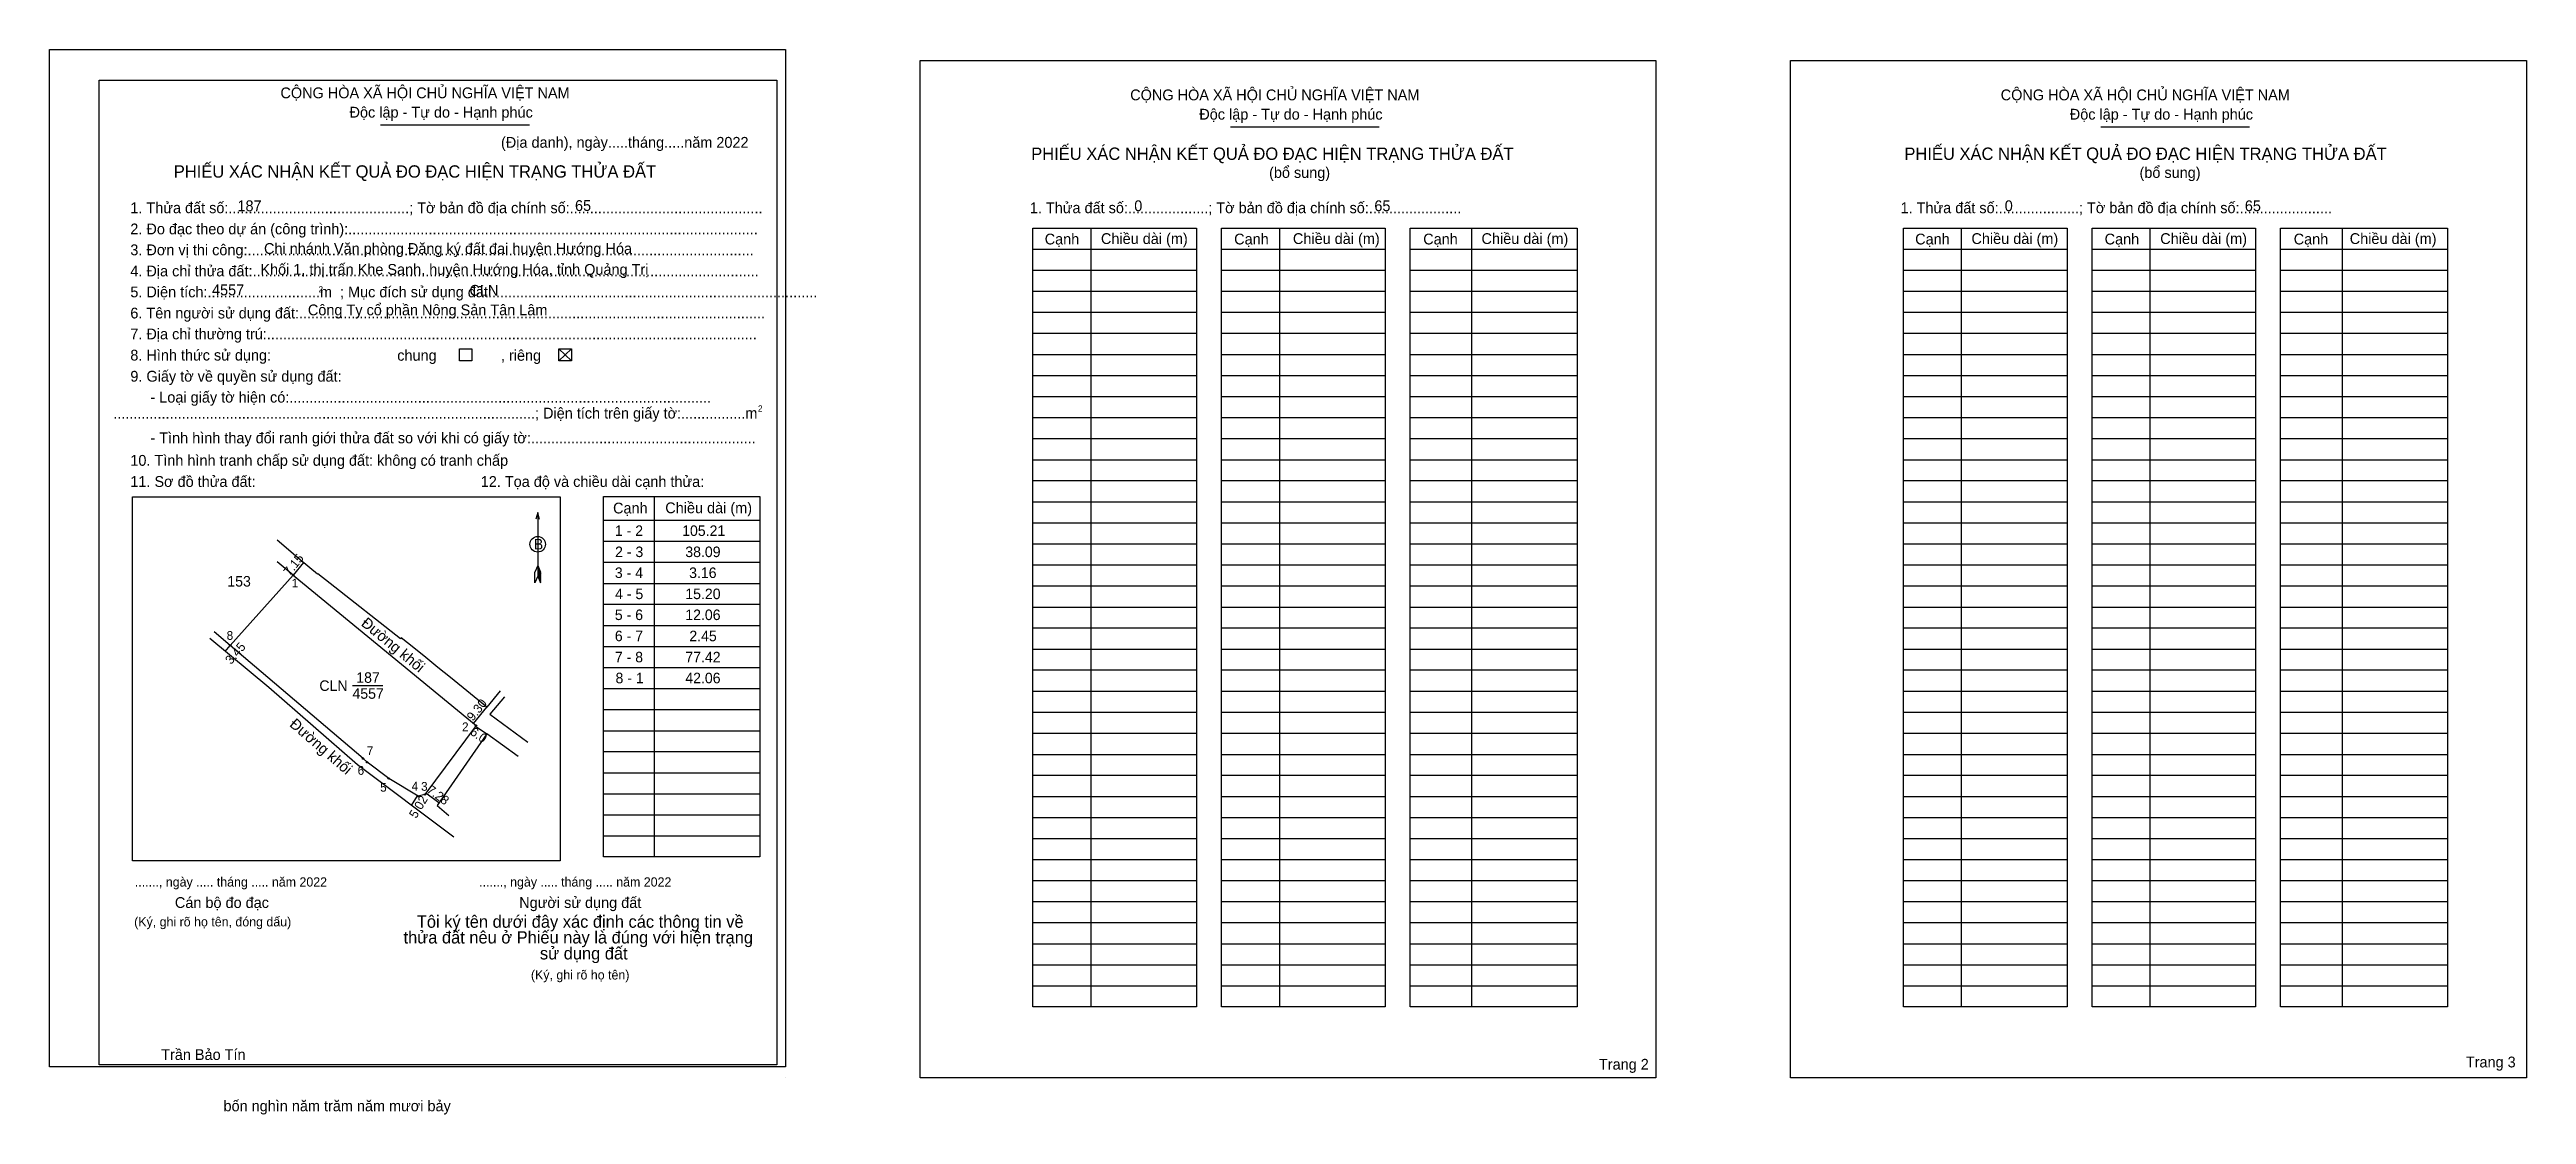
# Model space of a CAD drawing. Extents: x 551554 to 552654, y 1840063 to 1840537.
import ezdxf

# ---------------------------------------------------------------- set-up
doc = ezdxf.new("R2010")
doc.units = 0
for name, color, linetype in [('Level 1', 7, 'Continuous'), ('Level 10', 7, 'Continuous'), ('Level 11', 7, 'Continuous'), ('Level 13', 7, 'Continuous'), ('Level 2', 7, 'Continuous'), ('Level 27', 7, 'Continuous'), ('Level 3', 7, 'Continuous'), ('Level 36', 7, 'Continuous'), ('Level 48', 7, 'Continuous'), ('Level 5', 7, 'Continuous'), ('Level 50', 7, 'Continuous'), ('Level 52', 7, 'Continuous'), ('Level 6', 7, 'Continuous'), ('Level 9', 7, 'Continuous')]:
    doc.layers.add(name, color=color, linetype=linetype)

msp = doc.modelspace()

# ---------------------------------------------------------------- linework, layer by layer
at = {"layer": 'Level 1'}
for p, q in [((551553.6, 1840531.7), (551553.6, 1840531.7)), ((551940.4, 1840531.7), (551940.4, 1840531.7)), ((551700.6, 1840503.1), (551766.8, 1840503.1)), ((552078.3, 1840502.2), (552144.4, 1840502.2)), ((552465.1, 1840502.2), (552531.2, 1840502.2)), ((552016.3, 1840457.2), (552016.3, 1840110.9)), ((552100.1, 1840457.2), (552100.1, 1840110.9)), ((552185.5, 1840457.2), (552185.5, 1840110.9)), ((552403.1, 1840457.2), (552403.1, 1840110.9)), ((552486.9, 1840457.2), (552486.9, 1840110.9)), ((552572.3, 1840457.2), (552572.3, 1840110.9)), ((551990.6, 1840447.8), (552063.3, 1840447.8)), ((552074.4, 1840447.8), (552147.1, 1840447.8)), ((552158.2, 1840447.8), (552232.4, 1840447.8)), ((552377.4, 1840447.8), (552450.1, 1840447.8)), ((552461.2, 1840447.8), (552533.9, 1840447.8)), ((552545, 1840447.8), (552619.2, 1840447.8)), ((551990.6, 1840438.5), (552063.3, 1840438.5)), ((552074.4, 1840438.5), (552147.1, 1840438.5)), ((552158.2, 1840438.5), (552232.4, 1840438.5)), ((552377.4, 1840438.5), (552450.1, 1840438.5)), ((552461.2, 1840438.5), (552533.9, 1840438.5)), ((552545, 1840438.5), (552619.2, 1840438.5)), ((551990.6, 1840429.1), (552063.3, 1840429.1)), ((551990.6, 1840419.8), (552063.3, 1840419.8)), ((552074.4, 1840429.1), (552147.1, 1840429.1)), ((552074.4, 1840419.8), (552147.1, 1840419.8)), ((552158.2, 1840429.1), (552232.4, 1840429.1)), ((552158.2, 1840419.8), (552232.4, 1840419.8)), ((552377.4, 1840429.1), (552450.1, 1840429.1)), ((552377.4, 1840419.8), (552450.1, 1840419.8)), ((552461.2, 1840429.1), (552533.9, 1840429.1)), ((552461.2, 1840419.8), (552533.9, 1840419.8)), ((552545, 1840429.1), (552619.2, 1840429.1)), ((552545, 1840419.8), (552619.2, 1840419.8)), ((551990.6, 1840410.4), (552063.3, 1840410.4)), ((552074.4, 1840410.4), (552147.1, 1840410.4)), ((552158.2, 1840410.4), (552232.4, 1840410.4)), ((552377.4, 1840410.4), (552450.1, 1840410.4)), ((552461.2, 1840410.4), (552533.9, 1840410.4)), ((552545, 1840410.4), (552619.2, 1840410.4)), ((551779.9, 1840403.5), (551785.5, 1840398.2)), ((551779.9, 1840398.2), (551785.5, 1840403.5)), ((551990.6, 1840401), (552063.3, 1840401)), ((552074.4, 1840401), (552147.1, 1840401)), ((552158.2, 1840401), (552232.4, 1840401)), ((552377.4, 1840401), (552450.1, 1840401)), ((552461.2, 1840401), (552533.9, 1840401)), ((552545, 1840401), (552619.2, 1840401)), ((551990.6, 1840391.7), (552063.3, 1840391.7)), ((552074.4, 1840391.7), (552147.1, 1840391.7)), ((552158.2, 1840391.7), (552232.4, 1840391.7)), ((552377.4, 1840391.7), (552450.1, 1840391.7)), ((552461.2, 1840391.7), (552533.9, 1840391.7)), ((552545, 1840391.7), (552619.2, 1840391.7)), ((551990.6, 1840382.3), (552063.3, 1840382.3)), ((552074.4, 1840382.3), (552147.1, 1840382.3)), ((552158.2, 1840382.3), (552232.4, 1840382.3)), ((552377.4, 1840382.3), (552450.1, 1840382.3)), ((552461.2, 1840382.3), (552533.9, 1840382.3)), ((552545, 1840382.3), (552619.2, 1840382.3)), ((551990.6, 1840373), (552063.3, 1840373)), ((551990.6, 1840363.6), (552063.3, 1840363.6)), ((552074.4, 1840373), (552147.1, 1840373)), ((552074.4, 1840363.6), (552147.1, 1840363.6)), ((552158.2, 1840373), (552232.4, 1840373)), ((552158.2, 1840363.6), (552232.4, 1840363.6)), ((552377.4, 1840373), (552450.1, 1840373)), ((552377.4, 1840363.6), (552450.1, 1840363.6)), ((552461.2, 1840373), (552533.9, 1840373)), ((552461.2, 1840363.6), (552533.9, 1840363.6)), ((552545, 1840373), (552619.2, 1840373)), ((552545, 1840363.6), (552619.2, 1840363.6)), ((551990.6, 1840354.2), (552063.3, 1840354.2)), ((552074.4, 1840354.2), (552147.1, 1840354.2)), ((552158.2, 1840354.2), (552232.4, 1840354.2)), ((552377.4, 1840354.2), (552450.1, 1840354.2)), ((552461.2, 1840354.2), (552533.9, 1840354.2)), ((552545, 1840354.2), (552619.2, 1840354.2)), ((551990.6, 1840344.9), (552063.3, 1840344.9)), ((552074.4, 1840344.9), (552147.1, 1840344.9)), ((552158.2, 1840344.9), (552232.4, 1840344.9)), ((552377.4, 1840344.9), (552450.1, 1840344.9)), ((552461.2, 1840344.9), (552533.9, 1840344.9)), ((552545, 1840344.9), (552619.2, 1840344.9)), ((551590.4, 1840337.7), (551590.4, 1840337.7)), ((551770.5, 1840330.7), (551770.5, 1840302.4)), ((551822.2, 1840337.8), (551822.2, 1840177.6)), ((551990.6, 1840335.5), (552063.3, 1840335.5)), ((552074.4, 1840335.5), (552147.1, 1840335.5)), ((552158.2, 1840335.5), (552232.4, 1840335.5)), ((552377.4, 1840335.5), (552450.1, 1840335.5)), ((552461.2, 1840335.5), (552533.9, 1840335.5)), ((552545, 1840335.5), (552619.2, 1840335.5)), ((551799.8, 1840327.3), (551869.2, 1840327.3)), ((551990.6, 1840326.2), (552063.3, 1840326.2)), ((552074.4, 1840326.2), (552147.1, 1840326.2)), ((552158.2, 1840326.2), (552232.4, 1840326.2)), ((552377.4, 1840326.2), (552450.1, 1840326.2)), ((552461.2, 1840326.2), (552533.9, 1840326.2)), ((552545, 1840326.2), (552619.2, 1840326.2)), ((551799.8, 1840318), (551869.2, 1840318)), ((551799.8, 1840308.6), (551869.2, 1840308.6)), ((551990.6, 1840316.8), (552063.3, 1840316.8)), ((552074.4, 1840316.8), (552147.1, 1840316.8)), ((552158.2, 1840316.8), (552232.4, 1840316.8)), ((552377.4, 1840316.8), (552450.1, 1840316.8)), ((552461.2, 1840316.8), (552533.9, 1840316.8)), ((552545, 1840316.8), (552619.2, 1840316.8)), ((551770.5, 1840307.1), (551769.3, 1840304.2)), ((551769.3, 1840299.5), (551769.3, 1840304.2)), ((551770.5, 1840302.4), (551769.3, 1840299.5)), ((551770.5, 1840307.1), (551771.7, 1840304.2)), ((551770.5, 1840306.7), (551771.7, 1840303.8)), ((551770.5, 1840306.3), (551771.7, 1840303.4)), ((551770.5, 1840305.9), (551771.7, 1840303)), ((551770.5, 1840305.5), (551771.7, 1840302.5)), ((551770.5, 1840305.1), (551771.7, 1840302.1)), ((551770.5, 1840304.6), (551771.7, 1840301.7)), ((551770.5, 1840304.2), (551771.7, 1840301.3)), ((551770.5, 1840303.8), (551771.7, 1840300.9)), ((551770.5, 1840303.4), (551771.7, 1840300.4)), ((551770.5, 1840303), (551771.8, 1840300)), ((551770.5, 1840302.4), (551771.8, 1840299.5)), ((551771.8, 1840299.5), (551771.7, 1840304.2)), ((551799.8, 1840299.2), (551869.2, 1840299.2)), ((551990.6, 1840307.5), (552063.3, 1840307.5)), ((551990.6, 1840298.1), (552063.3, 1840298.1)), ((552074.4, 1840307.5), (552147.1, 1840307.5)), ((552074.4, 1840298.1), (552147.1, 1840298.1)), ((552158.2, 1840307.5), (552232.4, 1840307.5)), ((552158.2, 1840298.1), (552232.4, 1840298.1)), ((552377.4, 1840307.5), (552450.1, 1840307.5)), ((552377.4, 1840298.1), (552450.1, 1840298.1)), ((552461.2, 1840307.5), (552533.9, 1840307.5)), ((552461.2, 1840298.1), (552533.9, 1840298.1)), ((552545, 1840307.5), (552619.2, 1840307.5)), ((552545, 1840298.1), (552619.2, 1840298.1)), ((551799.8, 1840289.9), (551869.2, 1840289.9)), ((551990.6, 1840288.7), (552063.3, 1840288.7)), ((552074.4, 1840288.7), (552147.1, 1840288.7)), ((552158.2, 1840288.7), (552232.4, 1840288.7)), ((552377.4, 1840288.7), (552450.1, 1840288.7)), ((552461.2, 1840288.7), (552533.9, 1840288.7)), ((552545, 1840288.7), (552619.2, 1840288.7)), ((551799.8, 1840280.5), (551869.2, 1840280.5)), ((551990.6, 1840279.4), (552063.3, 1840279.4)), ((552074.4, 1840279.4), (552147.1, 1840279.4)), ((552158.2, 1840279.4), (552232.4, 1840279.4)), ((552377.4, 1840279.4), (552450.1, 1840279.4)), ((552461.2, 1840279.4), (552533.9, 1840279.4)), ((552545, 1840279.4), (552619.2, 1840279.4)), ((551799.8, 1840271.2), (551869.2, 1840271.2)), ((551990.6, 1840270), (552063.3, 1840270)), ((552074.4, 1840270), (552147.1, 1840270)), ((552158.2, 1840270), (552232.4, 1840270)), ((552377.4, 1840270), (552450.1, 1840270)), ((552461.2, 1840270), (552533.9, 1840270)), ((552545, 1840270), (552619.2, 1840270)), ((551799.8, 1840261.8), (551869.2, 1840261.8)), ((551990.6, 1840260.7), (552063.3, 1840260.7)), ((552074.4, 1840260.7), (552147.1, 1840260.7)), ((552158.2, 1840260.7), (552232.4, 1840260.7)), ((552377.4, 1840260.7), (552450.1, 1840260.7)), ((552461.2, 1840260.7), (552533.9, 1840260.7)), ((552545, 1840260.7), (552619.2, 1840260.7)), ((551799.8, 1840252.5), (551869.2, 1840252.5)), ((551799.8, 1840243.1), (551869.2, 1840243.1)), ((551990.6, 1840251.3), (552063.3, 1840251.3)), ((552074.4, 1840251.3), (552147.1, 1840251.3)), ((552158.2, 1840251.3), (552232.4, 1840251.3)), ((552377.4, 1840251.3), (552450.1, 1840251.3)), ((552461.2, 1840251.3), (552533.9, 1840251.3)), ((552545, 1840251.3), (552619.2, 1840251.3)), ((551799.8, 1840233.7), (551869.2, 1840233.7)), ((551990.6, 1840241.9), (552063.3, 1840241.9)), ((551990.6, 1840232.6), (552063.3, 1840232.6)), ((552074.4, 1840241.9), (552147.1, 1840241.9)), ((552074.4, 1840232.6), (552147.1, 1840232.6)), ((552158.2, 1840241.9), (552232.4, 1840241.9)), ((552158.2, 1840232.6), (552232.4, 1840232.6)), ((552377.4, 1840241.9), (552450.1, 1840241.9)), ((552377.4, 1840232.6), (552450.1, 1840232.6)), ((552461.2, 1840241.9), (552533.9, 1840241.9)), ((552461.2, 1840232.6), (552533.9, 1840232.6)), ((552545, 1840241.9), (552619.2, 1840241.9)), ((552545, 1840232.6), (552619.2, 1840232.6)), ((551799.8, 1840224.4), (551869.2, 1840224.4)), ((551990.6, 1840223.2), (552063.3, 1840223.2)), ((552074.4, 1840223.2), (552147.1, 1840223.2)), ((552158.2, 1840223.2), (552232.4, 1840223.2)), ((552377.4, 1840223.2), (552450.1, 1840223.2)), ((552461.2, 1840223.2), (552533.9, 1840223.2)), ((552545, 1840223.2), (552619.2, 1840223.2)), ((551799.8, 1840215), (551869.2, 1840215)), ((551990.6, 1840213.9), (552063.3, 1840213.9)), ((552074.4, 1840213.9), (552147.1, 1840213.9)), ((552158.2, 1840213.9), (552232.4, 1840213.9)), ((552377.4, 1840213.9), (552450.1, 1840213.9)), ((552461.2, 1840213.9), (552533.9, 1840213.9)), ((552545, 1840213.9), (552619.2, 1840213.9)), ((551799.8, 1840205.7), (551869.2, 1840205.7)), ((551990.6, 1840204.5), (552063.3, 1840204.5)), ((552074.4, 1840204.5), (552147.1, 1840204.5)), ((552158.2, 1840204.5), (552232.4, 1840204.5)), ((552377.4, 1840204.5), (552450.1, 1840204.5)), ((552461.2, 1840204.5), (552533.9, 1840204.5)), ((552545, 1840204.5), (552619.2, 1840204.5)), ((551799.8, 1840196.3), (551869.2, 1840196.3)), ((551990.6, 1840195.1), (552063.3, 1840195.1)), ((552074.4, 1840195.1), (552147.1, 1840195.1)), ((552158.2, 1840195.1), (552232.4, 1840195.1)), ((552377.4, 1840195.1), (552450.1, 1840195.1)), ((552461.2, 1840195.1), (552533.9, 1840195.1)), ((552545, 1840195.1), (552619.2, 1840195.1)), ((551799.8, 1840186.9), (551869.2, 1840186.9)), ((551990.6, 1840185.8), (552063.3, 1840185.8)), ((551990.6, 1840176.4), (552063.3, 1840176.4)), ((552074.4, 1840185.8), (552147.1, 1840185.8)), ((552074.4, 1840176.4), (552147.1, 1840176.4)), ((552158.2, 1840185.8), (552232.4, 1840185.8)), ((552158.2, 1840176.4), (552232.4, 1840176.4)), ((552377.4, 1840185.8), (552450.1, 1840185.8)), ((552377.4, 1840176.4), (552450.1, 1840176.4)), ((552461.2, 1840185.8), (552533.9, 1840185.8)), ((552461.2, 1840176.4), (552533.9, 1840176.4)), ((552545, 1840185.8), (552619.2, 1840185.8)), ((552545, 1840176.4), (552619.2, 1840176.4)), ((551780.5, 1840175.8), (551780.5, 1840175.8)), ((551990.6, 1840167.1), (552063.3, 1840167.1)), ((552074.4, 1840167.1), (552147.1, 1840167.1)), ((552158.2, 1840167.1), (552232.4, 1840167.1)), ((552377.4, 1840167.1), (552450.1, 1840167.1)), ((552461.2, 1840167.1), (552533.9, 1840167.1)), ((552545, 1840167.1), (552619.2, 1840167.1)), ((551990.6, 1840157.7), (552063.3, 1840157.7)), ((552074.4, 1840157.7), (552147.1, 1840157.7)), ((552158.2, 1840157.7), (552232.4, 1840157.7)), ((552377.4, 1840157.7), (552450.1, 1840157.7)), ((552461.2, 1840157.7), (552533.9, 1840157.7)), ((552545, 1840157.7), (552619.2, 1840157.7)), ((551990.6, 1840148.4), (552063.3, 1840148.4)), ((552074.4, 1840148.4), (552147.1, 1840148.4)), ((552158.2, 1840148.4), (552232.4, 1840148.4)), ((552377.4, 1840148.4), (552450.1, 1840148.4)), ((552461.2, 1840148.4), (552533.9, 1840148.4)), ((552545, 1840148.4), (552619.2, 1840148.4)), ((551990.6, 1840139), (552063.3, 1840139)), ((552074.4, 1840139), (552147.1, 1840139)), ((552158.2, 1840139), (552232.4, 1840139)), ((552377.4, 1840139), (552450.1, 1840139)), ((552461.2, 1840139), (552533.9, 1840139)), ((552545, 1840139), (552619.2, 1840139)), ((551990.6, 1840129.6), (552063.3, 1840129.6)), ((552074.4, 1840129.6), (552147.1, 1840129.6)), ((552158.2, 1840129.6), (552232.4, 1840129.6)), ((552377.4, 1840129.6), (552450.1, 1840129.6)), ((552461.2, 1840129.6), (552533.9, 1840129.6)), ((552545, 1840129.6), (552619.2, 1840129.6)), ((551990.6, 1840120.3), (552063.3, 1840120.3)), ((552074.4, 1840120.3), (552147.1, 1840120.3)), ((552158.2, 1840120.3), (552232.4, 1840120.3)), ((552377.4, 1840120.3), (552450.1, 1840120.3)), ((552461.2, 1840120.3), (552533.9, 1840120.3)), ((552545, 1840120.3), (552619.2, 1840120.3)), ((551880.6, 1840079.4), (551880.6, 1840079.4)), ((552267.4, 1840079.4), (552267.4, 1840079.4))]:
    msp.add_line(p, q, dxfattribs=at)
for points in [[(551990.6, 1840457.2), (552063.3, 1840457.2), (552063.3, 1840110.9), (551990.6, 1840110.9)], [(552074.4, 1840457.2), (552147.1, 1840457.2), (552147.1, 1840110.9), (552074.4, 1840110.9)], [(552158.2, 1840457.2), (552232.4, 1840457.2), (552232.4, 1840110.9), (552158.2, 1840110.9)], [(552377.4, 1840457.2), (552450.1, 1840457.2), (552450.1, 1840110.9), (552377.4, 1840110.9)], [(552461.2, 1840457.2), (552533.9, 1840457.2), (552533.9, 1840110.9), (552461.2, 1840110.9)], [(552545, 1840457.2), (552619.2, 1840457.2), (552619.2, 1840110.9), (552545, 1840110.9)], [(551590.4, 1840337.7), (551780.5, 1840337.7), (551780.5, 1840175.8), (551590.4, 1840175.8)], [(551799.8, 1840337.8), (551869.2, 1840337.8), (551869.2, 1840177.6), (551799.8, 1840177.6)]]:
    msp.add_lwpolyline(points, close=True, dxfattribs=at)
msp.add_lwpolyline([(551771.3, 1840327.7), (551770.5, 1840330.7), (551769.7, 1840327.7)], dxfattribs=at)
msp.add_circle((551770.5, 1840316.6), 3.45, dxfattribs=at)
at = {"layer": 'Level 10'}
for p, q in [((551633.9, 1840271.6), (551661.9, 1840302.9)), ((551661.9, 1840302.9), (551743.1, 1840236)), ((551692.9, 1840221.3), (551633.9, 1840271.6)), ((551743.1, 1840236), (551720.4, 1840205.4)), ((551694.7, 1840219.7), (551692.9, 1840221.3)), ((551704.3, 1840212.5), (551694.7, 1840219.7)), ((551717.4, 1840204.6), (551704.3, 1840212.5)), ((551720.4, 1840205.4), (551717.4, 1840204.6))]:
    msp.add_line(p, q, dxfattribs=at)
at = {"layer": 'Level 11'}
for centre in [(551661.9, 1840302.9), (551633.9, 1840271.6), (551743.1, 1840236), (551743.1, 1840236), (551692.9, 1840221.3), (551694.7, 1840219.7), (551704.3, 1840212.5), (551717.4, 1840204.6), (551720.4, 1840205.4)]:
    msp.add_circle(centre, 0.312, dxfattribs=at)
at = {"layer": 'Level 2'}
for points in [[(551553.6, 1840536.6), (551880.6, 1840536.6), (551880.6, 1840084.2), (551553.6, 1840084.2)], [(551940.4, 1840531.7), (552267.4, 1840531.7), (552267.4, 1840079.4), (551940.4, 1840079.4)], [(552327.2, 1840531.7), (552654.2, 1840531.7), (552654.2, 1840079.4), (552327.2, 1840079.4)]]:
    msp.add_lwpolyline(points, close=True, dxfattribs=at)
at = {"layer": 'Level 27'}
for p, q in [((551661.9, 1840302.9), (551654.7, 1840308.8)), ((551633.9, 1840271.6), (551626.8, 1840277.6))]:
    msp.add_line(p, q, dxfattribs=at)
at = {"layer": 'Level 3'}
msp.add_lwpolyline([(551575.7, 1840523), (551876.7, 1840523), (551876.7, 1840085.1), (551575.7, 1840085.1)], close=True, dxfattribs=at)
at = {"layer": 'Level 5'}
for p, q in [((551666.4, 1840308.5), (551661.9, 1840302.9)), ((551631.7, 1840268.9), (551633.9, 1840271.6)), ((551742, 1840236.9), (551747.9, 1840244.1)), ((551753.9, 1840251.4), (551747.9, 1840244.1)), ((551742.9, 1840235.7), (551747.9, 1840232.3)), ((551714.5, 1840200.5), (551717.1, 1840204.8)), ((551726.6, 1840201.6), (551720.8, 1840205.9))]:
    msp.add_line(p, q, dxfattribs=at)
for points in [[(551747.9, 1840244.1), (551731.7, 1840257.4), (551726.2, 1840261.8), (551720.8, 1840266.2), (551715.4, 1840270.6), (551709.9, 1840275), (551709.5, 1840274.5), (551678.3, 1840299.2), (551672.8, 1840303.5), (551672.6, 1840303.3), (551665, 1840309.7), (551654.7, 1840318.4)], [(551733.3, 1840186.3), (551690.5, 1840218.6), (551651.1, 1840252.9), (551624.8, 1840274.7)], [(551755.7, 1840248.8), (551749.2, 1840241), (551766.2, 1840228.6)], [(551761.8, 1840222.3), (551747.9, 1840232.3), (551725.8, 1840200.4), (551731, 1840196)]]:
    msp.add_lwpolyline(points, dxfattribs=at)
at = {"layer": 'Level 50'}
for points in [[(551735.7, 1840403.5), (551741.3, 1840403.5), (551741.3, 1840398.2), (551735.7, 1840398.2)], [(551779.9, 1840403.5), (551785.5, 1840403.5), (551785.5, 1840398.2), (551779.9, 1840398.2)]]:
    msp.add_lwpolyline(points, close=True, dxfattribs=at)
at = {"layer": 'Level 9'}
msp.add_line((551688.2, 1840253.8), (551701.7, 1840253.8), dxfattribs=at)

# ---------------------------------------------------------------- texts
at = {"layer": 'Level 1'}
for s, height, p in [('CỘNG HÒA XÃ HỘI CHỦ NGHĨA VIỆT NAM', 4.804, (551656.2, 1840514.9)), ('CỘNG HÒA XÃ HỘI CHỦ NGHĨA VIỆT NAM', 4.804, (552033.8, 1840514)), ('CỘNG HÒA XÃ HỘI CHỦ NGHĨA VIỆT NAM', 4.804, (552420.6, 1840514)), ('Độc lập - Tự do - Hạnh phúc', 4.804, (551686.9, 1840506.3)), ('Độc lập - Tự do - Hạnh phúc', 4.804, (552064.5, 1840505.4)), ('Độc lập - Tự do - Hạnh phúc', 4.804, (552451.3, 1840505.4)), ('(Địa danh), ngày.....tháng.....năm 2022', 4.804, (551754.2, 1840492.9)), ('PHIẾU XÁC NHẬN KẾT QUẢ ĐO ĐẠC HIỆN TRẠNG THỬA ĐẤT', 5.491, (551608.8, 1840479.6)), ('PHIẾU XÁC NHẬN KẾT QUẢ ĐO ĐẠC HIỆN TRẠNG THỬA ĐẤT', 5.491, (551989.8, 1840487.5)), ('(bổ sung)', 4.8, (552095.5, 1840479.5)), ('PHIẾU XÁC NHẬN KẾT QUẢ ĐO ĐẠC HIỆN TRẠNG THỬA ĐẤT', 5.491, (552377.8, 1840487.5)), ('(bổ sung)', 4.8, (552482.3, 1840479.5)), ('1. Thửa đất số:.............................................; Tờ bản đồ địa chính số:................................................', 4.8038, (551589.5, 1840463.8)), ('1. Thửa đất số:....................; Tờ bản đồ địa chính số:.......................', 4.804, (551989.2, 1840463.8)), ('1. Thửa đất số:....................; Tờ bản đồ địa chính số:.......................', 4.804, (552376.1, 1840463.8)), ('2. Đo đạc theo dự án (công trình):......................................................................................................', 4.8038, (551589.5, 1840454.4)), ('Cạnh', 4.8, (551995.8, 1840449.9)), ('Chiều dài (m)', 4.804, (552020.8, 1840450.1)), ('Cạnh', 4.8, (552080, 1840449.9)), ('Chiều dài (m)', 4.804, (552106.1, 1840450.1)), ('Cạnh', 4.8, (552164, 1840449.9)), ('Chiều dài (m)', 4.804, (552189.9, 1840450.1)), ('Cạnh', 4.8, (552382.6, 1840449.9)), ('Chiều dài (m)', 4.804, (552407.6, 1840450.1)), ('Cạnh', 4.8, (552466.8, 1840449.9)), ('Chiều dài (m)', 4.804, (552491.5, 1840450.1)), ('Cạnh', 4.8, (552550.8, 1840449.9)), ('Chiều dài (m)', 4.804, (552575.7, 1840450.1)), ('4. Địa chỉ thửa đất:..............................................................................................................................', 4.8038, (551589.5, 1840435.7)), ('3. Đơn vị thi công:..............................................................................................................................', 4.8038, (551589.5, 1840445.1)), ('Chi nhánh Văn phòng Đăng ký đất đai huyện Hướng Hóa', 4.804, (551648.9, 1840445.7)), ('5. Diện tích:............................m  ; Mục đích sử dụng đất:.................................................................................', 4.8038, (551589.5, 1840426.4)), ('2', 2.74, (551673.1, 1840428.6)), ('6. Tên người sử dụng đất:....................................................................................................................', 4.8038, (551589.5, 1840417)), ('7. Địa chỉ thường trú:..........................................................................................................................', 4.8038, (551589.5, 1840407.7)), ('chung                , riêng', 4.804, (551708.1, 1840398.2)), ('9. Giấy tờ về quyền sử dụng đất:', 4.804, (551589.5, 1840388.9)), ('     .........................................................................................................; Diện tích trên giấy tờ:................m', 4.8038, (551573, 1840372.5)), ('     - Loại giấy tờ hiện có:.........................................................................................................', 4.8038, (551589.5, 1840379.6)), ('2', 2.74, (551868.4, 1840375.6)), ('     - Tình hình thay đổi ranh giới thửa đất so với khi có giấy tờ:........................................................', 4.8038, (551589.5, 1840361.5)), ('10. Tình hình tranh chấp sử dụng đất: không có tranh chấp', 4.804, (551589.5, 1840351.5)), ('11. Sơ đồ thửa đất:', 4.804, (551589.5, 1840342.1)), ('12. Tọa độ và chiều dài cạnh thửa:', 4.804, (551745.2, 1840342.1)), ('Cạnh', 4.8, (551804, 1840330.3)), ('Chiều dài (m)', 4.804, (551827.2, 1840330.4)), ('B', 4.68, (551768.8, 1840314.3)), ('......., ngày ..... tháng ..... năm 2022', 4.118, (551591.5, 1840164.4)), ('......., ngày ..... tháng ..... năm 2022', 4.118, (551744.5, 1840164.4)), ('Cán bộ đo đạc', 4.804, (551609.3, 1840154.9)), ('Người sử dụng đất', 4.804, (551762.3, 1840154.9)), ('(Ký, ghi rõ họ tên, đóng dấu)', 4.118, (551591.2, 1840146.7)), ('thửa đất nêu ở Phiếu này là đúng với hiện trạng', 5.459, (551710.9, 1840139.1)), ('Tôi ký tên dưới đây xác định các thông tin về', 5.459, (551716.8, 1840146.1)), ('sử dụng đất', 5.459, (551771.5, 1840132)), ('(Ký, ghi rõ họ tên)', 4.118, (551767.5, 1840123.1)), ('Trần Bảo Tín', 4.804, (551603.2, 1840087.3)), ('Trang 3', 4.8, (552627.3, 1840084)), ('Trang 2', 4.8, (552242.1, 1840083))]:
    msp.add_text(s, height=height, dxfattribs=at).set_placement(p)
at = {"layer": 'Level 13'}
for s, p in [('CLN', (551673.5, 1840251.4)), ('187', (551689.9, 1840255)), ('4557', (551688.2, 1840247.9))]:
    msp.add_text(s, height=4.68, dxfattribs=at).set_placement(p)
at = {"layer": 'Level 36'}
msp.add_text('153', height=4.68, dxfattribs=at).set_placement((551632.6, 1840297.8))
at = {"layer": 'Level 48'}
msp.add_text('8. Hình thức sử dụng:', height=4.804, dxfattribs=at).set_placement((551589.5, 1840398.3))
at = {"layer": 'Level 5'}
for s, height, rotation, p in [('7.15', 4, 51.0806, (551660.3, 1840302.2)), ('Đường khối', 4.8, 320.5016, (551691.7, 1840280.8)), ('3.45', 4, 49.5469, (551634.3, 1840262.9)), ('9.30', 4, 50.8703, (551741.7, 1840237.7)), ('Đường khối', 4.8, 319.0573, (551659.9, 1840236)), ('6.0', 4, 325.336, (551740.1, 1840232.3)), ('7.28', 4, 323.3656, (551720.9, 1840206.6)), ('5.02', 4, 58.9457, (551716.5, 1840194.4))]:
    msp.add_text(s, height=height, rotation=rotation, dxfattribs=at).set_placement(p)
at = {"layer": 'Level 52'}
for s, p in [('1 - 2', (551804.8, 1840320.3)), ('105.21', (551834.7, 1840320.3)), ('2 - 3', (551804.9, 1840310.9)), ('38.09', (551836.1, 1840310.9)), ('3 - 4', (551804.8, 1840301.6)), ('3.16', (551837.8, 1840301.6)), ('4 - 5', (551804.9, 1840292.2)), ('5 - 6', (551804.8, 1840282.9)), ('15.20', (551836.1, 1840292.2)), ('12.06', (551836.1, 1840282.9)), ('6 - 7', (551804.8, 1840273.5)), ('2.45', (551837.9, 1840273.5)), ('7 - 8', (551804.8, 1840264.1)), ('77.42', (551836.1, 1840264.1)), ('8 - 1', (551805.1, 1840254.8)), ('42.06', (551836.1, 1840254.8))]:
    msp.add_text(s, height=4.68, dxfattribs=at).set_placement(p)
at = {"layer": 'Level 6'}
for s, height, p in [('187', 4.8, (551637.1, 1840464.7)), ('65', 4.8, (551787.1, 1840464.8)), ('0', 4.8, (552035.6, 1840464.7)), ('65', 4.8, (552142.3, 1840464.7)), ('0', 4.8, (552422.4, 1840464.7)), ('65', 4.8, (552529.1, 1840464.7)), ('Khối 1, thị trấn Khe Sanh, huyện Hướng Hóa, tỉnh Quảng Trị', 4.804, (551647.3, 1840436.4)), ('4557', 4.8, (551625.8, 1840427.3)), ('CLN', 4.8, (551740.2, 1840427.1)), ('Công Ty cổ phần Nông Sản Tân Lâm', 4.804, (551668.4, 1840418.4)), ('bốn nghìn năm trăm năm mươi bảy', 4.804, (551630.9, 1840064.5))]:
    msp.add_text(s, height=height, dxfattribs=at).set_placement(p)
at = {"layer": 'Level 9'}
for s, p in [('1', (551661.2, 1840297.4)), ('8', (551632.3, 1840274.1)), ('2', (551736.9, 1840233.5)), ('7', (551694.6, 1840222.9)), ('6', (551690.5, 1840214.1)), ('5', (551700.5, 1840206.6)), ('4', (551714.5, 1840207.1)), ('3', (551718.7, 1840207))]:
    msp.add_text(s, height=3.9, dxfattribs=at).set_placement(p)

doc.saveas('drawing.dxf')
